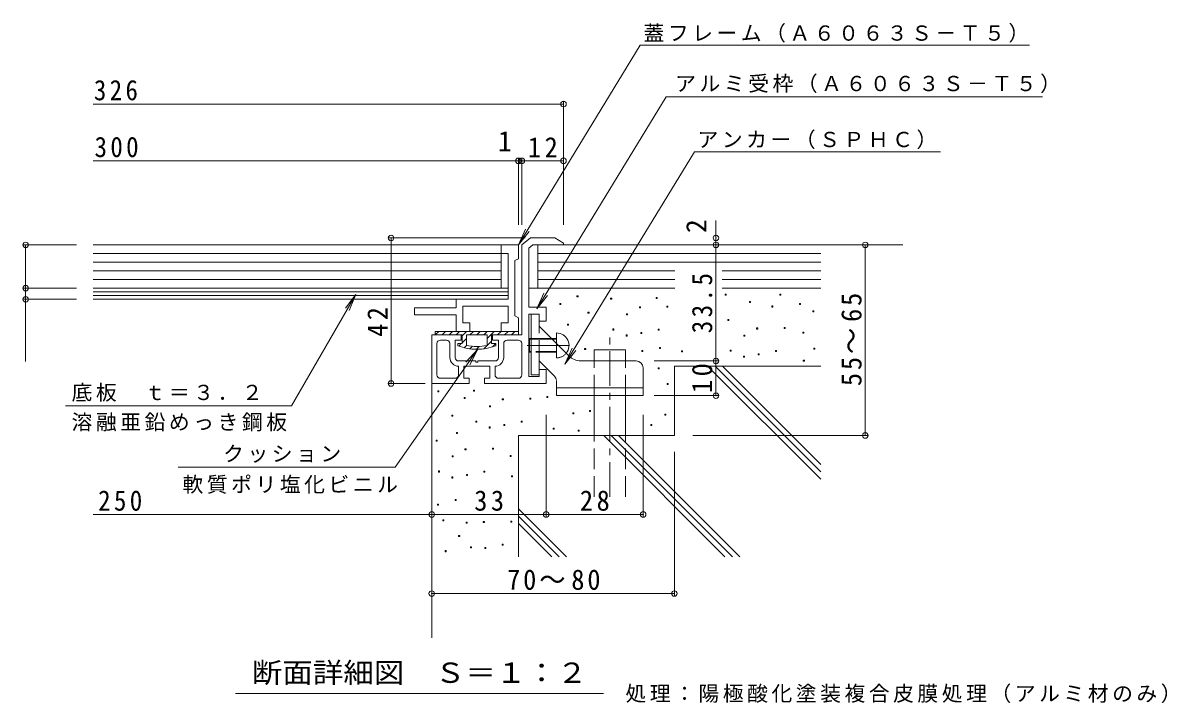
# Model space of a CAD drawing. Units: millimetres, scale not verified. Extents: x -285 to 314, y -273 to 245.
# Drawn here: x -16 to 314.2, y 48.9 to 245.2 of the extents above; entities that cross this region are included whole.
import ezdxf
from ezdxf.enums import TextEntityAlignment as Align

# ---------------------------------------------------------------- set-up
doc = ezdxf.new("R2010")
doc.units = ezdxf.units.MM
doc.header["$LTSCALE"] = 2
doc.header["$PDMODE"] = 32
doc.header["$PDSIZE"] = 1.6
for name, pattern in [('CHAIN1', [8, 5, -1, 1, -1]), ('CHAIN2', [12, 9, -1, 1, -1]), ('DASHED3', [4, 3, -1])]:
    doc.linetypes.add(name, pattern=pattern)
for name, color, linetype, lineweight in [('D-1', 2, 'Continuous', 9), ('D-2', 3, 'Continuous', 9), ('D-4', 7, 'Continuous', 9), ('D-5', 7, 'Continuous', 9), ('D-6', 7, 'Continuous', 9)]:
    doc.layers.add(name, color=color, linetype=linetype, lineweight=lineweight)
doc.styles.add('ＭＳ ゴシック', font='')
doc.styles.get('ＭＳ ゴシック').set_extended_font_data('MS Gothic')

msp = doc.modelspace()

# ---------------------------------------------------------------- linework, layer by layer
at = {"layer": 'D-1'}
for p, q in [((140.006, 181.632), (140.006, 181.132)), ((131.207, 181.132), (130.006, 180.171)), ((131.207, 181.132), (140.006, 181.132)), ((130.706, 161.132), (130.706, 143.632)), ((103.006, 156.132), (103.006, 155.132)), ((103.006, 155.132), (104.006, 156.132)), ((127.006, 156.132), (103.006, 156.132)), ((105.006, 155.132), (106.006, 156.132)), ((107.006, 155.132), (108.006, 156.132)), ((109.006, 155.132), (110.006, 156.132)), ((110.756, 154.882), (112.006, 156.132)), ((113.006, 155.132), (114.006, 156.132)), ((115.006, 155.132), (116.006, 156.132)), ((117.006, 155.132), (118.006, 156.132)), ((118.006, 154.132), (120.006, 156.132)), ((121.005, 155.132), (122.006, 156.132)), ((123.006, 155.132), (124.006, 156.132)), ((125.006, 155.132), (126.006, 156.132)), ((127.006, 155.132), (127.006, 156.132)), ((133.006, 157.632), (141.541, 149.097)), ((138.006, 152.632), (138.006, 155.732)), ((102.006, 155.132), (102.006, 141.132)), ((110.756, 155.132), (102.006, 155.132)), ((103.506, 152.632), (103.506, 143.632)), ((106.256, 153.632), (104.506, 153.632)), ((107.256, 148.632), (107.256, 152.632)), ((109.506, 152.632), (109.506, 152.032)), ((110.756, 152.632), (109.506, 152.632)), ((109.796, 151.922), (110.506, 152.632)), ((110.756, 155.132), (110.756, 152.632)), ((110.756, 152.882), (112.006, 154.132)), ((111.325, 151.452), (112.006, 152.132)), ((112.006, 155.132), (112.006, 152.132)), ((118.006, 155.132), (112.006, 155.132)), ((113.004, 151.13), (113.744, 151.87)), ((117.003, 151.13), (119.256, 153.382)), ((118.006, 152.132), (118.006, 155.132)), ((119.256, 155.132), (127.006, 155.132)), ((119.256, 152.632), (119.256, 155.132)), ((120.506, 152.632), (119.256, 152.632)), ((119.578, 151.705), (120.506, 152.632)), ((120.506, 152.032), (120.506, 152.632)), ((122.756, 152.632), (122.756, 148.632)), ((127.006, 153.632), (123.756, 153.632)), ((128.006, 143.632), (128.006, 152.632)), ((130.256, 154.132), (130.006, 153.882)), ((130.706, 153.882), (130.006, 153.882)), ((130.706, 154.132), (130.256, 154.132)), ((138.006, 154.132), (136.506, 154.132)), ((138.006, 153.882), (136.756, 153.882)), ((114.872, 150.998), (115.705, 151.831)), ((130.256, 150.132), (130.006, 150.382)), ((130.706, 150.382), (130.006, 150.382)), ((130.706, 150.132), (130.256, 150.132)), ((109.756, 143.632), (109.756, 146.132)), ((118.756, 146.132), (111.256, 146.132)), ((120.256, 147.632), (115.306, 147.632)), ((120.256, 146.132), (120.256, 143.632)), ((137.42, 143.218), (133.006, 147.632)), ((145.077, 147.632), (161.006, 147.632)), ((163.006, 145.632), (163.006, 137.632)), ((104.506, 142.632), (108.756, 142.632)), ((121.256, 142.632), (127.006, 142.632)), ((130.706, 143.632), (133.006, 143.632)), ((138.006, 137.632), (138.006, 141.804)), ((163.006, 139.932), (138.006, 139.932)), ((163.006, 137.632), (138.006, 137.632))]:
    msp.add_line(p, q, dxfattribs=at)
at = {"layer": 'D-1', "linetype": 'DASHED3'}
for p, q in [((133.006, 147.632), (133.006, 157.632)), ((130.256, 154.132), (130.256, 150.132)), ((136.506, 154.132), (130.706, 154.132)), ((136.756, 153.882), (130.706, 153.882)), ((138.006, 148.532), (138.006, 152.632)), ((138.006, 150.382), (130.706, 150.382)), ((138.006, 150.132), (130.706, 150.132))]:
    msp.add_line(p, q, dxfattribs=at)
at = {"layer": 'D-1', "linetype": 'CHAIN2'}
msp.add_line((141.605, 152.132), (129.521, 152.132), dxfattribs=at)
at = {"layer": 'D-1'}
for points in [[(140.006, 181.632), (137.506, 183.132), (130.506, 183.132), (128.006, 181.132), (128.006, 155.132), (119.506, 155.132), (119.506, 153.632), (121.256, 153.632), (121.256, 148.632)], [(133.006, 159.132), (135.006, 159.132), (135.006, 163.132), (130.006, 163.132), (130.006, 180.171)], [(133.006, 147.632), (133.006, 143.132), (130.006, 143.132), (130.006, 161.132), (133.006, 161.132), (133.006, 157.632)], [(108.756, 148.632), (108.756, 153.632), (110.506, 153.632), (110.506, 155.132)], [(102.006, 141.132), (112.756, 141.132), (112.756, 142.632), (111.256, 142.632), (111.256, 146.132)], [(115.306, 147.632), (115.306, 147.332), (114.706, 147.332), (114.706, 147.632), (109.756, 147.632)], [(118.756, 146.132), (118.756, 142.632), (117.256, 142.632), (117.256, 141.132), (135.006, 141.132), (135.006, 145.132), (133.006, 145.132)]]:
    msp.add_lwpolyline(points, dxfattribs=at)
for centre, radius, start, end in [((138.006, 152.132), 3.6, 320.63649, 90), ((104.506, 152.632), 1, 90, 180), ((106.256, 152.632), 1, 7.01646, 90), ((115.006, 166.132), 15.135, 248.69067, 291.30931), ((115.006, 166.132), 14.318, 257.90526, 282.09473), ((123.756, 152.632), 1, 90, 180), ((127.006, 152.632), 1, 7.01646, 90), ((109.756, 148.632), 2.5, 180, 270), ((109.756, 148.632), 1, 180, 270), ((120.256, 148.632), 1, 270, 0), ((120.256, 148.632), 2.5, 270, 0), ((145.077, 152.632), 5, 225, 270), ((161.006, 145.632), 2, 0, 90), ((104.506, 143.632), 1, 180, 270), ((108.756, 143.632), 1, 270, 0), ((121.256, 143.632), 1, 180, 270), ((127.006, 143.632), 1, 270, 0), ((136.006, 141.804), 2, 7.01646, 45)]:
    msp.add_arc(centre, radius, start, end, dxfattribs=at)
at = {"layer": 'D-1', "linetype": 'DASHED3'}
msp.add_arc((138.006, 152.132), 3.6, 270, 320.63649, dxfattribs=at)
at = {"layer": 'D-2'}
for p, q in [((127.006, 181.132), (4.325, 181.132)), ((124.006, 178.632), (4.325, 178.632)), ((122.006, 181.132), (122.006, 168.632)), ((124.006, 178.632), (124.006, 165.432)), ((127.006, 177.132), (127.006, 181.132)), ((122.006, 176.132), (4.325, 176.132)), ((126.006, 176.632), (127.006, 177.132)), ((126.006, 160.632), (126.006, 176.632)), ((122.006, 173.632), (4.325, 173.632)), ((122.006, 171.132), (4.325, 171.132)), ((124.006, 168.632), (4.325, 168.632)), ((124.006, 167.565), (4.325, 167.565)), ((124.006, 166.499), (4.325, 166.499)), ((124.006, 165.432), (4.325, 165.432)), ((109.006, 165.432), (109.006, 162.932)), ((97.006, 162.932), (109.006, 162.932)), ((97.006, 162.932), (97.006, 160.932)), ((111.006, 163.432), (124.006, 163.432)), ((111.006, 158.632), (111.006, 163.432)), ((124.006, 163.432), (124.006, 158.632)), ((97.006, 160.932), (109.006, 160.932)), ((109.006, 160.932), (109.006, 156.132)), ((113.006, 158.632), (111.006, 158.632)), ((113.006, 156.132), (113.006, 158.632)), ((122.006, 158.632), (122.006, 156.132)), ((124.006, 158.632), (122.006, 158.632)), ((127.006, 160.132), (126.006, 160.632)), ((127.006, 156.132), (127.006, 160.132))]:
    msp.add_line(p, q, dxfattribs=at)
at = {"layer": 'D-4'}
for p, q in [((4.325, 221.773), (140.006, 221.773)), ((140.006, 186.966), (140.006, 222.373)), ((4.325, 205.374), (140.006, 205.374)), ((127.006, 186.966), (127.006, 205.974)), ((128.006, 186.966), (128.006, 205.974)), ((184.005, 137.632), (184.005, 188.192)), ((128.941, 183.132), (89.667, 183.132)), ((90.267, 141.132), (90.267, 183.132)), ((-0.45, 181.132), (-15.761, 181.132)), ((-15.161, 147.508), (-15.161, 181.132)), ((227.09, 126.132), (227.09, 181.132)), ((-0.45, 168.632), (-15.761, 168.632)), ((-0.45, 165.432), (-15.761, 165.432)), ((166.222, 147.632), (184.605, 147.632)), ((100.08, 141.132), (89.667, 141.132)), ((166.222, 137.632), (184.605, 137.632)), ((135.006, 132.063), (135.006, 102.737)), ((163.006, 132.063), (163.006, 102.737)), ((177.339, 126.132), (227.69, 126.132)), ((172.006, 121.44), (172.006, 79.919)), ((4.325, 103.337), (163.006, 103.337)), ((102.006, 80.519), (172.006, 80.519)), ((45.405, 51.649), (151.511, 51.649))]:
    msp.add_line(p, q, dxfattribs=at)
for p in [(140.006, 221.773), (127.006, 205.374), (128.006, 205.374), (140.006, 205.374), (-15.161, 181.132), (90.267, 183.132), (184.005, 183.132), (184.005, 181.132), (227.09, 181.132), (-15.161, 168.632), (-15.161, 165.432), (184.005, 147.632), (90.267, 141.132), (184.005, 137.632), (227.09, 126.132), (102.006, 103.337), (135.006, 103.337), (163.006, 103.337), (102.006, 80.519), (172.006, 80.519)]:
    msp.add_point(p, dxfattribs=at)
at = {"layer": 'D-5'}
for p, q in [((127.006, 181.132), (162.156, 238.764)), ((274.474, 238.764), (162.156, 238.764)), ((140.447, 146.731), (177.79, 207.959)), ((177.79, 207.959), (248.79, 207.959)), ((127.006, 181.132), (129.03, 185.704)), ((127.006, 181.132), (130.144, 185.025)), ((80.124, 166.838), (61.523, 134.668)), ((80.124, 166.838), (77.077, 162.873)), ((80.124, 166.838), (78.207, 162.22)), ((132.305, 162.661), (134.329, 167.233)), ((132.305, 162.661), (135.444, 166.553)), ((91.479, 117.002), (115.263, 151)), ((115.263, 151), (111.886, 147.312)), ((115.263, 151), (112.956, 146.563)), ((140.447, 146.731), (142.471, 151.303)), ((140.447, 146.731), (143.585, 150.624)), ((-3.651, 134.668), (61.523, 134.668)), ((91.479, 117.002), (28.797, 117.002))]:
    msp.add_line(p, q, dxfattribs=at)
msp.add_lwpolyline([(132.305, 162.661), (169.648, 223.888), (278.172, 223.888)], dxfattribs=at)
at = {"layer": 'D-6', "color": 6, "lineweight": 5}
for p, q in [((132.586, 168.632), (132.586, 181.132)), ((132.586, 178.632), (214.224, 178.632)), ((140.006, 181.132), (237.912, 181.132)), ((132.586, 176.132), (214.224, 176.132)), ((132.586, 173.632), (172.18, 173.632)), ((185.755, 173.632), (214.224, 173.632)), ((130.006, 168.632), (172.18, 168.632)), ((132.586, 171.132), (172.18, 171.132)), ((185.755, 171.132), (214.224, 171.132)), ((185.755, 168.632), (214.224, 168.632)), ((148.886, 147.632), (148.886, 150.898)), ((148.886, 150.898), (157.886, 150.898)), ((157.886, 147.632), (157.886, 150.898)), ((172.006, 146.132), (214.224, 146.132)), ((172.006, 146.132), (172.006, 126.132)), ((181.612, 146.132), (214.224, 113.52)), ((183.733, 146.132), (214.224, 115.642)), ((185.855, 146.132), (214.224, 117.763)), ((102.006, 141.132), (102.006, 67.784)), ((148.886, 126.132), (148.886, 137.632)), ((157.886, 126.132), (157.886, 137.632)), ((127.006, 126.132), (172.006, 126.132)), ((127.006, 126.132), (127.006, 91.132)), ((151.612, 126.132), (186.612, 91.132)), ((153.733, 126.132), (188.734, 91.132)), ((155.855, 126.132), (190.855, 91.132)), ((127.006, 104.981), (140.855, 91.132)), ((127.006, 102.86), (138.733, 91.132)), ((127.006, 100.739), (136.612, 91.132))]:
    msp.add_line(p, q, dxfattribs=at)
at = {"layer": 'D-6', "color": 6, "linetype": 'CHAIN1', "lineweight": 5}
msp.add_line((153.386, 108.421), (153.386, 154.861), dxfattribs=at)
at = {"layer": 'D-6', "color": 6, "linetype": 'DASHED3', "lineweight": 5}
for p, q in [((148.886, 137.632), (148.886, 147.632)), ((157.886, 137.632), (157.886, 147.632)), ((148.886, 108.421), (148.886, 126.132)), ((157.886, 108.421), (157.886, 126.132))]:
    msp.add_line(p, q, dxfattribs=at)
at = {"layer": 'D-6'}
for points in [[(143.905, 166.101), (143.905, 166.401), (144.205, 166.401), (144.205, 166.101)], [(153.625, 165.465), (153.625, 165.765), (153.925, 165.765), (153.925, 165.465)], [(166.751, 165.687), (166.751, 165.987), (167.051, 165.987), (167.051, 165.687)], [(186.637, 166.587), (186.637, 166.887), (186.937, 166.887), (186.937, 166.587)], [(202.443, 166.656), (202.443, 166.956), (202.743, 166.956), (202.743, 166.656)], [(138.935, 163.892), (138.935, 164.192), (139.235, 164.192), (139.235, 163.892)], [(161.908, 162.981), (161.908, 163.281), (162.208, 163.281), (162.208, 162.981)], [(169.845, 163.119), (169.845, 163.419), (170.145, 163.419), (170.145, 163.119)], [(193.677, 164.517), (193.677, 164.817), (193.977, 164.817), (193.977, 164.517)], [(200.096, 163.205), (200.096, 163.505), (200.396, 163.505), (200.396, 163.205)], [(208.102, 163.896), (208.102, 164.196), (208.402, 164.196), (208.402, 163.896)], [(211.968, 161.825), (211.968, 162.125), (212.268, 162.125), (212.268, 161.825)], [(147.08, 161.407), (147.08, 161.708), (147.38, 161.708), (147.38, 161.407)], [(158.181, 160.91), (158.181, 161.21), (158.481, 161.21), (158.481, 160.91)], [(187.465, 159.34), (187.465, 159.64), (187.765, 159.64), (187.765, 159.34)], [(141.144, 157.956), (141.144, 158.256), (141.444, 158.256), (141.444, 157.956)], [(154.247, 156.562), (154.247, 156.862), (154.547, 156.862), (154.547, 156.562)], [(162.322, 155.526), (162.322, 155.826), (162.622, 155.826), (162.622, 155.526)], [(167.361, 156.493), (167.361, 156.793), (167.661, 156.793), (167.661, 156.493)], [(195.748, 156.855), (195.748, 157.156), (196.048, 157.156), (196.048, 156.855)], [(203.685, 156.994), (203.685, 157.294), (203.985, 157.294), (203.985, 156.994)], [(209.069, 155.613), (209.069, 155.913), (209.369, 155.913), (209.369, 155.613)], [(158.112, 154.836), (158.112, 155.136), (158.412, 155.136), (158.412, 154.836)], [(192.021, 154.785), (192.021, 155.085), (192.321, 155.085), (192.321, 154.785)], [(146.114, 150.916), (146.114, 151.216), (146.414, 151.216), (146.414, 150.916)], [(162.61, 150.364), (162.61, 150.664), (162.91, 150.664), (162.91, 150.364)], [(167.717, 151.192), (167.717, 151.492), (168.017, 151.492), (168.017, 151.192)], [(174.067, 150.226), (174.067, 150.526), (174.367, 150.526), (174.367, 150.226)], [(188.086, 150.437), (188.086, 150.737), (188.386, 150.737), (188.386, 150.437)], [(191.952, 148.711), (191.952, 149.011), (192.252, 149.011), (192.252, 148.711)], [(196.162, 149.401), (196.162, 149.701), (196.462, 149.701), (196.462, 149.401)], [(201.2, 150.368), (201.2, 150.668), (201.5, 150.668), (201.5, 150.368)], [(212.244, 151.058), (212.244, 151.358), (212.544, 151.358), (212.544, 151.058)], [(167.303, 145.395), (167.303, 145.695), (167.603, 145.695), (167.603, 145.395)], [(209.207, 147.607), (209.207, 147.907), (209.507, 147.907), (209.507, 147.607)], [(103.769, 138.734), (103.769, 139.034), (104.069, 139.034), (104.069, 138.734)], [(114.077, 138.915), (114.077, 139.215), (114.376, 139.215), (114.376, 138.915)], [(169.926, 140.839), (169.926, 141.139), (170.226, 141.139), (170.226, 140.839)], [(111.362, 136.802), (111.362, 137.102), (111.662, 137.102), (111.662, 136.802)], [(122.359, 136.431), (122.359, 136.731), (122.659, 136.731), (122.659, 136.431)], [(130.296, 136.569), (130.296, 136.869), (130.596, 136.869), (130.596, 136.569)], [(135.208, 137.078), (135.208, 137.378), (135.508, 137.378), (135.508, 137.078)], [(118.632, 134.36), (118.632, 134.66), (118.932, 134.66), (118.932, 134.36)], [(142.697, 132.384), (142.697, 132.684), (142.997, 132.684), (142.997, 132.384)], [(147.529, 133.074), (147.529, 133.374), (147.829, 133.374), (147.829, 133.074)], [(169.236, 132.005), (169.236, 132.305), (169.536, 132.305), (169.536, 132.005)], [(107.773, 131.694), (107.773, 131.994), (108.073, 131.994), (108.073, 131.694)], [(114.698, 130.012), (114.698, 130.312), (114.998, 130.312), (114.998, 130.012)], [(122.773, 128.976), (122.773, 129.276), (123.073, 129.276), (123.073, 128.976)], [(127.812, 129.943), (127.812, 130.243), (128.112, 130.243), (128.112, 129.943)], [(165.232, 128.968), (165.232, 129.268), (165.532, 129.268), (165.532, 128.968)], [(109.153, 126.725), (109.153, 127.025), (109.453, 127.025), (109.453, 126.725)], [(118.563, 128.286), (118.563, 128.586), (118.863, 128.586), (118.863, 128.286)], [(137.037, 127.967), (137.037, 128.267), (137.337, 128.267), (137.337, 127.967)], [(144.216, 127.415), (144.216, 127.715), (144.516, 127.715), (144.516, 127.415)], [(103.309, 124.49), (103.309, 124.79), (103.609, 124.79), (103.609, 124.49)], [(111.592, 122.005), (111.592, 122.305), (111.892, 122.305), (111.892, 122.005)], [(119.529, 122.143), (119.529, 122.443), (119.829, 122.443), (119.829, 122.143)], [(107.865, 119.935), (107.865, 120.235), (108.165, 120.235), (108.165, 119.935)], [(124.614, 120.099), (124.614, 120.399), (124.914, 120.399), (124.914, 120.099)], [(103.93, 115.586), (103.93, 115.886), (104.23, 115.886), (104.23, 115.586)], [(117.044, 115.517), (117.044, 115.817), (117.344, 115.817), (117.344, 115.517)], [(107.796, 113.861), (107.796, 114.161), (108.096, 114.161), (108.096, 113.861)], [(112.006, 114.551), (112.006, 114.851), (112.306, 114.851), (112.306, 114.551)], [(125.028, 114.163), (125.028, 114.463), (125.328, 114.463), (125.328, 114.163)], [(103.631, 106.018), (103.631, 106.318), (103.931, 106.318), (103.931, 106.018)], [(108.739, 107.399), (108.739, 107.699), (109.039, 107.699), (109.039, 107.399)], [(105.207, 101.506), (105.207, 101.806), (105.507, 101.806), (105.507, 101.506)], [(111.96, 100.865), (111.96, 101.165), (112.26, 101.165), (112.26, 100.865)], [(116.883, 101.003), (116.883, 101.303), (117.183, 101.303), (117.183, 101.003)], [(124.821, 101.141), (124.821, 101.441), (125.121, 101.441), (125.121, 101.141)], [(109.763, 96.951), (109.763, 97.251), (110.063, 97.251), (110.063, 96.951)], [(105.829, 92.602), (105.829, 92.902), (106.128, 92.902), (106.128, 92.602)], [(113.156, 93.687), (113.156, 93.987), (113.456, 93.987), (113.456, 93.687)], [(117.297, 93.549), (117.297, 93.849), (117.597, 93.849), (117.597, 93.549)], [(122.336, 94.515), (122.336, 94.815), (122.636, 94.815), (122.636, 94.515)]]:
    msp.add_lwpolyline(points, close=True, dxfattribs=at)

# ---------------------------------------------------------------- texts
at = {"layer": 'D-4', "color": 2, "style": 'ＭＳ ゴシック'}
msp.add_text('1', height=5.865, dxfattribs=at).set_placement((121.106, 206.374), align=Align.BOTTOM_LEFT)
msp.add_text('2', height=5.865, rotation=90, dxfattribs=at).set_placement((183.005, 184.556), align=Align.BOTTOM_LEFT)
at = {"layer": 'D-4', "color": 2, "style": 'ＭＳ ゴシック', "width": 1.1}
msp.add_text('断面詳細図\u3000Ｓ＝１：２', height=5.865, dxfattribs=at).set_placement((50.095, 52.993), align=Align.BOTTOM_LEFT)
at = {"layer": 'D-4', "color": 2, "char_height": 5.865, "attachment_point": 7, "style": 'ＭＳ ゴシック'}
for s, insert in [('\\T1.27;\\W0.9;326', (4.517, 222.773)), ('\\T1.27;\\W0.9;300', (4.716, 206.374)), ('\\T1.27;\\W0.95;12', (129.756, 206.374)), ('\\T1.27;\\W0.9;250', (5.755, 104.337)), ('\\T1.27;\\W0.95;33', (114.256, 104.337)), ('\\T1.27;\\W0.95;28', (144.756, 104.337)), ('\\T1.22;\\W0.95;70～80', (123.756, 81.519))]:
    msp.add_mtext(s, dxfattribs=dict(at, insert=insert))
at = {"layer": 'D-4', "color": 2, "char_height": 5.865, "attachment_point": 7, "rotation": 90, "style": 'ＭＳ ゴシック'}
for s, insert in [('\\T1.28;\\W0.9;33.5', (183.005, 155.632)), ('\\T1.22;\\W0.95;55～65', (226.09, 140.382)), ('\\T1.27;\\W0.95;42', (89.267, 154.586)), ('\\T1.27;\\W0.95;10', (183.005, 138.382))]:
    msp.add_mtext(s, dxfattribs=dict(at, insert=insert))
at = {"layer": 'D-4', "insert": (157.897, 48.904), "char_height": 4.399, "attachment_point": 7, "style": 'ＭＳ ゴシック'}
msp.add_mtext('\\T1.17;処理：陽極酸化塗装複合皮膜処理（アルミ材のみ）', dxfattribs=at)
at = {"layer": 'D-5', "char_height": 4.399, "attachment_point": 7, "style": 'ＭＳ ゴシック'}
for s, insert in [('\\T1.17;蓋フレーム（Ａ６０６３Ｓ－Ｔ５）', (163.098, 239.485)), ('\\T1.17;アルミ受枠（Ａ６０６３Ｓ－Ｔ５）', (172.242, 224.922)), ('\\T1.17;アンカー（ＳＰＨＣ）', (178.678, 208.768)), ('\\T1.17;底板\u3000ｔ＝３．２', (-1.91, 135.861)), ('\\T1.17;溶融亜鉛めっき鋼板', (-1.91, 127.332)), ('\\T1.17;クッション', (41.805, 118.225)), ('\\T1.17;軟質ポリ塩化ビニル', (30.084, 109.299))]:
    msp.add_mtext(s, dxfattribs=dict(at, insert=insert))

doc.saveas('drawing.dxf')
